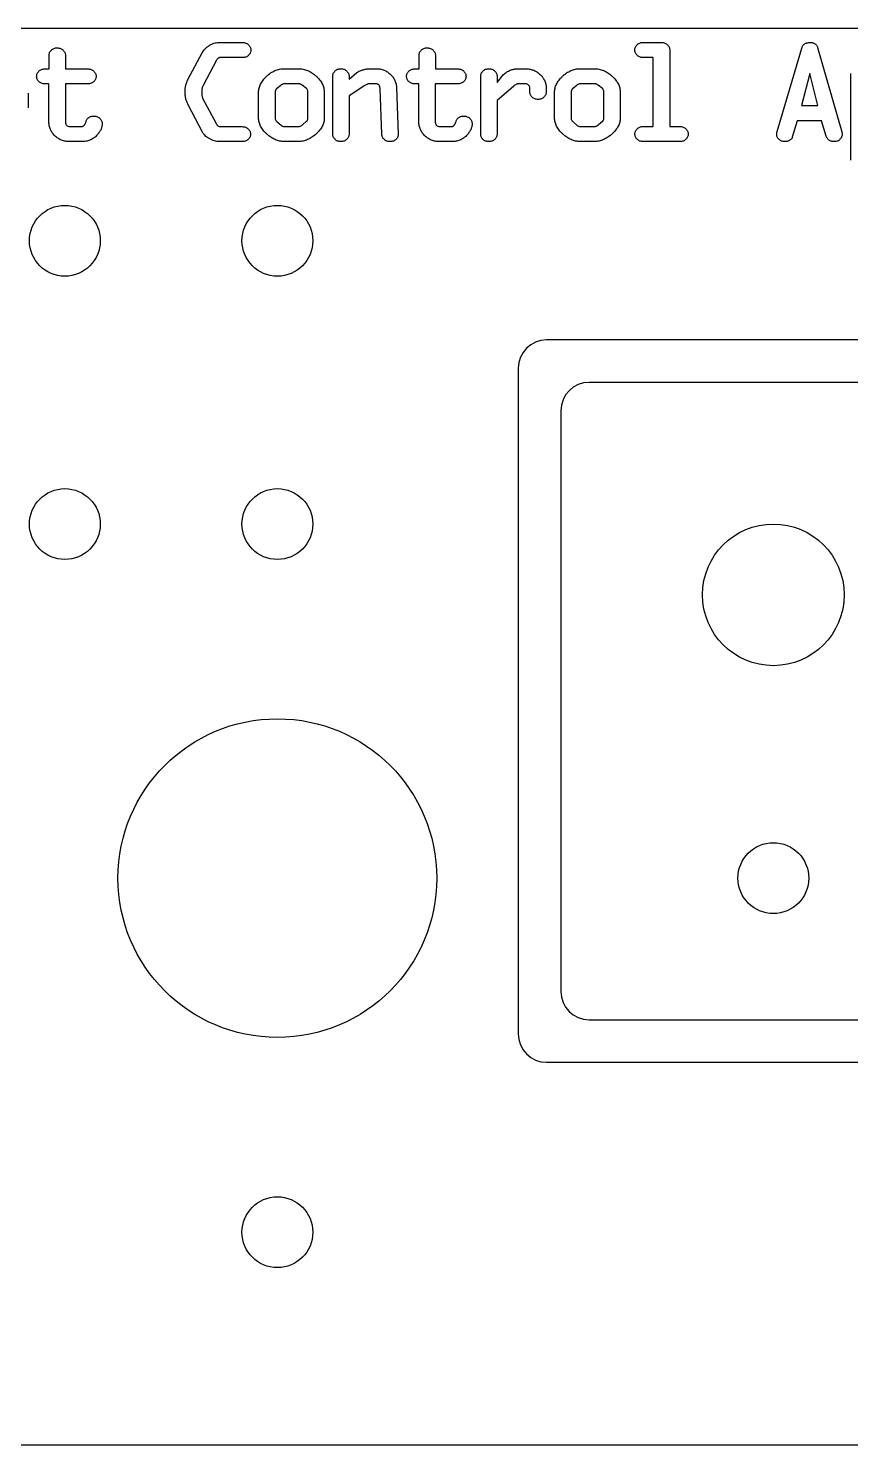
# Model space of a CAD drawing. Header units: inches. Extents: x 0 to 12, y -0.6 to 5.
# Drawn here: x 6.12 to 9.02, y 0 to 5 of the extents above; entities that cross this region are included whole.
import ezdxf

# ---------------------------------------------------------------- set-up
doc = ezdxf.new("R2010")
doc.units = ezdxf.units.IN
doc.header["$MEASUREMENT"] = 0

msp = doc.modelspace()

# ---------------------------------------------------------------- linework, layer by layer
at = {"color": 7, "linetype": 'Continuous', "lineweight": 25}
for p, q in [((0.1, 5), (11.9, 5)), ((6.7926, 4.95), (6.8775, 4.95)), ((8.29, 4.95), (8.3555, 4.95)), ((6.1944, 4.8569), (6.1944, 4.9046)), ((6.2522, 4.9046), (6.2522, 4.8569)), ((6.6844, 4.8188), (6.7346, 4.9138)), ((7.4998, 4.8569), (7.4998, 4.9046)), ((7.5576, 4.9046), (7.5576, 4.8569)), ((8.3844, 4.9236), (8.3844, 4.6534)), ((8.7632, 4.6363), (8.8503, 4.9304)), ((8.906, 4.9328), (8.9918, 4.6342)), ((6.1793, 4.8569), (6.1944, 4.8569)), ((6.2522, 4.8569), (6.3313, 4.8569)), ((6.7855, 4.8872), (6.7379, 4.7981)), ((6.8775, 4.8966), (6.7956, 4.8966)), ((7.0243, 4.8574), (7.0745, 4.8573)), ((7.3293, 4.8574), (7.3493, 4.8574)), ((7.4847, 4.8569), (7.4998, 4.8569)), ((7.5576, 4.8569), (7.6367, 4.8569)), ((7.8454, 4.8569), (7.8768, 4.8569)), ((8.0686, 4.8574), (8.1188, 4.8573)), ((8.3261, 4.8972), (8.29, 4.8972)), ((8.3261, 4.6534), (8.3261, 4.8972)), ((6.1939, 4.804), (6.1793, 4.804)), ((6.1939, 4.6695), (6.1939, 4.804)), ((6.3313, 4.804), (6.2517, 4.804)), ((6.2517, 4.804), (6.2517, 4.6695)), ((7.0742, 4.8045), (7.0296, 4.8045)), ((7.1953, 4.6264), (7.1953, 4.8304)), ((7.253, 4.821), (7.2808, 4.8441)), ((7.253, 4.8304), (7.253, 4.821)), ((7.3462, 4.8045), (7.3252, 4.8045)), ((7.4993, 4.804), (7.4847, 4.804)), ((7.4993, 4.6695), (7.4993, 4.804)), ((7.6367, 4.804), (7.5572, 4.804)), ((7.5572, 4.804), (7.5572, 4.6695)), ((7.7174, 4.6264), (7.7174, 4.8304)), ((7.7752, 4.8085), (7.798, 4.8372)), ((7.7752, 4.8304), (7.7752, 4.8085)), ((7.8768, 4.804), (7.8489, 4.804)), ((8.1185, 4.8045), (8.0739, 4.8045)), ((8.8783, 4.8406), (8.849, 4.7273)), ((8.9066, 4.7273), (8.8783, 4.8406)), ((9.0229, 4.5343), (9.0229, 4.8409)), ((6.1211, 4.7711), (6.1211, 4.7191)), ((6.7361, 4.754), (6.784, 4.6637)), ((6.9336, 4.6835), (6.9336, 4.7744)), ((6.992, 4.7726), (6.992, 4.6855)), ((7.0119, 4.7987), (6.9973, 4.7861)), ((7.1026, 4.7871), (7.0872, 4.7991)), ((7.1077, 4.6851), (7.1077, 4.7721)), ((7.1655, 4.7744), (7.1655, 4.6835)), ((7.3083, 4.7979), (7.253, 4.7619)), ((7.253, 4.7619), (7.253, 4.6264)), ((7.3688, 4.6262), (7.3624, 4.7867)), ((7.4206, 4.7896), (7.4265, 4.6265)), ((7.8338, 4.7957), (7.7752, 4.7449)), ((7.891, 4.7754), (7.891, 4.7874)), ((7.9488, 4.7874), (7.9488, 4.7759)), ((7.978, 4.6835), (7.978, 4.7744)), ((8.0363, 4.7726), (8.0363, 4.6855)), ((8.0562, 4.7987), (8.0416, 4.7861)), ((8.1469, 4.7871), (8.1316, 4.7991)), ((8.152, 4.6851), (8.152, 4.7721)), ((8.2098, 4.7744), (8.2098, 4.6835)), ((6.7367, 4.6314), (6.6848, 4.7302)), ((7.7752, 4.7449), (7.7752, 4.6264)), ((8.849, 4.7273), (8.9066, 4.7273)), ((6.2663, 4.6529), (6.3083, 4.6529)), ((6.7985, 4.6529), (6.876, 4.6529)), ((6.9978, 4.6706), (7.0139, 4.6568)), ((7.0243, 4.6534), (7.0742, 4.6534)), ((7.0892, 4.66), (7.1024, 4.6717)), ((7.5718, 4.6529), (7.6137, 4.6529)), ((8.0421, 4.6706), (8.0582, 4.6568)), ((8.0686, 4.6534), (8.1185, 4.6534)), ((8.1335, 4.66), (8.1468, 4.6717)), ((8.2905, 4.6534), (8.3261, 4.6534)), ((8.3844, 4.6534), (8.4205, 4.6534)), ((8.8346, 4.6739), (8.8167, 4.6152)), ((8.9204, 4.6739), (8.8346, 4.6739)), ((8.9368, 4.6191), (8.9204, 4.6739)), ((7.0746, 4.6005), (7.0243, 4.6005)), ((8.119, 4.6005), (8.0686, 4.6005)), ((6.3093, 4.6), (6.2663, 4.6)), ((6.876, 4.6), (6.7956, 4.6)), ((7.6147, 4.6), (7.5718, 4.6)), ((8.4205, 4.6), (8.2905, 4.6)), ((11.55, 3.9), (7.95, 3.9)), ((7.85, 3.8), (7.85, 1.45)), ((11.4, 3.75), (8.1, 3.75)), ((8, 3.65), (8, 1.6)), ((8.1, 1.5), (11.4, 1.5)), ((7.95, 1.35), (11.55, 1.35)), ((0.1, 0), (11.9, 0))]:
    msp.add_line(p, q, dxfattribs=at)
for centre, radius in [((6.25, 4.25), 0.125), ((7, 4.25), 0.125), ((6.25, 3.25), 0.125), ((7, 3.25), 0.125), ((8.75, 3), 0.25), ((7, 2), 0.5625), ((8.75, 2), 0.125), ((7, 0.75), 0.125)]:
    msp.add_circle(centre, radius, dxfattribs=at)
for centre, start, end in [((7.95, 3.8), 90, 180), ((8.1, 3.65), 90, 180), ((8.1, 1.6), 180, 270), ((7.95, 1.45), 180, 270)]:
    msp.add_arc(centre, 0.1, start, end, dxfattribs=at)
for points, knots in [([(6.7346, 4.9138), (6.7359, 4.9161), (6.7387, 4.9207), (6.7443, 4.9271), (6.751, 4.9332), (6.7586, 4.9389), (6.7668, 4.9438), (6.7754, 4.9474), (6.784, 4.9496), (6.7898, 4.9499), (6.7926, 4.95)], [0, 0, 0, 0, 0.1115639, 0.2284255, 0.355002, 0.4913596, 0.6283662, 0.7576019, 0.8803713, 1, 1, 1, 1]), ([(6.8775, 4.95), (6.8795, 4.9499), (6.8835, 4.9497), (6.8891, 4.9481), (6.8941, 4.9455), (6.8984, 4.9419), (6.9019, 4.9377), (6.9046, 4.9333), (6.9061, 4.9285), (6.9064, 4.9252), (6.9065, 4.9236)], [0, 0, 0, 0, 0.13945, 0.2707974, 0.3990176, 0.5292011, 0.6568761, 0.7750591, 0.8871278, 1, 1, 1, 1]), ([(8.2611, 4.9236), (8.2612, 4.9253), (8.2614, 4.9286), (8.2629, 4.9335), (8.2656, 4.938), (8.269, 4.9421), (8.2733, 4.9457), (8.2784, 4.9482), (8.284, 4.9498), (8.2879, 4.9499), (8.29, 4.95)], [0, 0, 0, 0, 0.116039, 0.231138, 0.348044, 0.472809, 0.601442, 0.728448, 0.859374, 1, 1, 1, 1]), ([(8.3555, 4.95), (8.3575, 4.9499), (8.3614, 4.9497), (8.367, 4.9482), (8.372, 4.9455), (8.3763, 4.942), (8.3798, 4.9378), (8.3825, 4.9333), (8.384, 4.9285), (8.3843, 4.9252), (8.3844, 4.9236)], [0, 0, 0, 0, 0.139528, 0.268757, 0.397876, 0.526994, 0.653379, 0.773162, 0.885294, 1, 1, 1, 1]), ([(8.8503, 4.9304), (8.8509, 4.9319), (8.8519, 4.935), (8.8543, 4.939), (8.8572, 4.9424), (8.8605, 4.9453), (8.8644, 4.9474), (8.8688, 4.9489), (8.8738, 4.9498), (8.8772, 4.9499), (8.879, 4.95)], [0, 0, 0, 0, 0.132054, 0.253652, 0.371797, 0.487047, 0.602022, 0.726163, 0.857961, 1, 1, 1, 1]), ([(8.879, 4.95), (8.8807, 4.95), (8.884, 4.9499), (8.8888, 4.949), (8.893, 4.9478), (8.8967, 4.9459), (8.8998, 4.9434), (8.9025, 4.9404), (8.9046, 4.9368), (8.9056, 4.9342), (8.906, 4.9328)], [0, 0, 0, 0, 0.1494219, 0.2875185, 0.4136485, 0.5312241, 0.6453506, 0.7589539, 0.8758733, 1, 1, 1, 1]), ([(6.1944, 4.9046), (6.1945, 4.9063), (6.1948, 4.9097), (6.1962, 4.9146), (6.1989, 4.919), (6.2024, 4.9232), (6.2066, 4.9268), (6.2117, 4.9292), (6.2173, 4.9309), (6.2213, 4.931), (6.2233, 4.9311)], [0, 0, 0, 0, 0.116039, 0.231138, 0.348044, 0.472809, 0.601442, 0.728448, 0.859374, 1, 1, 1, 1]), ([(6.2233, 4.9311), (6.2252, 4.931), (6.229, 4.9308), (6.2345, 4.9291), (6.2395, 4.9266), (6.2438, 4.9229), (6.2476, 4.9189), (6.2502, 4.9143), (6.2519, 4.9095), (6.2521, 4.9063), (6.2522, 4.9046)], [0, 0, 0, 0, 0.134711, 0.263189, 0.391965, 0.524087, 0.653297, 0.773532, 0.886639, 1, 1, 1, 1]), ([(6.9065, 4.9236), (6.9064, 4.9219), (6.9063, 4.9185), (6.9046, 4.9137), (6.9021, 4.9091), (6.8986, 4.9048), (6.8943, 4.9012), (6.8892, 4.8985), (6.8836, 4.8969), (6.8796, 4.8967), (6.8775, 4.8966)], [0, 0, 0, 0, 0.114765, 0.2293, 0.345763, 0.473176, 0.601713, 0.729126, 0.858812, 1, 1, 1, 1]), ([(7.4998, 4.9046), (7.5, 4.9063), (7.5002, 4.9097), (7.5017, 4.9146), (7.5044, 4.919), (7.5078, 4.9232), (7.5121, 4.9268), (7.5171, 4.9292), (7.5227, 4.9309), (7.5267, 4.931), (7.5287, 4.9311)], [0, 0, 0, 0, 0.116039, 0.231138, 0.348044, 0.472809, 0.601442, 0.728448, 0.859374, 1, 1, 1, 1]), ([(7.5287, 4.9311), (7.5307, 4.931), (7.5345, 4.9308), (7.5399, 4.9291), (7.545, 4.9266), (7.5493, 4.9229), (7.553, 4.9189), (7.5557, 4.9143), (7.5573, 4.9095), (7.5575, 4.9063), (7.5576, 4.9046)], [0, 0, 0, 0, 0.134711, 0.263189, 0.391965, 0.524087, 0.653297, 0.773532, 0.886639, 1, 1, 1, 1]), ([(8.29, 4.8972), (8.2879, 4.8972), (8.2839, 4.8973), (8.2783, 4.899), (8.2732, 4.9015), (8.2689, 4.905), (8.2655, 4.9091), (8.263, 4.9137), (8.2613, 4.9185), (8.2611, 4.9219), (8.2611, 4.9236)], [0, 0, 0, 0, 0.142146, 0.272843, 0.399625, 0.526915, 0.651462, 0.768832, 0.882576, 1, 1, 1, 1]), ([(6.1504, 4.8304), (6.1505, 4.8321), (6.1507, 4.8354), (6.1522, 4.8403), (6.1549, 4.8448), (6.1583, 4.8489), (6.1626, 4.8525), (6.1676, 4.8551), (6.1733, 4.8566), (6.1772, 4.8568), (6.1793, 4.8569)], [0, 0, 0, 0, 0.115984, 0.231028, 0.347877, 0.472583, 0.601154, 0.728902, 0.859296, 1, 1, 1, 1]), ([(6.3313, 4.8569), (6.3333, 4.8568), (6.3372, 4.8566), (6.3428, 4.855), (6.3479, 4.8524), (6.3521, 4.8488), (6.3556, 4.8446), (6.3583, 4.8402), (6.3599, 4.8353), (6.3601, 4.8321), (6.3602, 4.8304)], [0, 0, 0, 0, 0.139418, 0.269023, 0.397214, 0.527367, 0.653653, 0.773341, 0.885384, 1, 1, 1, 1]), ([(6.7956, 4.8966), (6.7947, 4.8965), (6.7929, 4.8961), (6.7902, 4.8942), (6.7878, 4.8911), (6.7863, 4.8886), (6.7855, 4.8872)], [0, 0, 0, 0, 0.18207, 0.394731, 0.665231, 1, 1, 1, 1]), ([(6.9336, 4.7744), (6.9337, 4.7768), (6.9339, 4.7817), (6.9353, 4.789), (6.9375, 4.7962), (6.9406, 4.8033), (6.9446, 4.8103), (6.9494, 4.8173), (6.9551, 4.8241), (6.9616, 4.8307), (6.9686, 4.8369), (6.976, 4.8424), (6.9835, 4.847), (6.9913, 4.8508), (6.9993, 4.8537), (7.0074, 4.8558), (7.0158, 4.8572), (7.0214, 4.8573), (7.0243, 4.8574)], [0, 0, 0, 0, 0.0547142, 0.1096213, 0.1648972, 0.2225602, 0.28202, 0.3448384, 0.4109272, 0.4808397, 0.5512958, 0.6191239, 0.6851727, 0.7491816, 0.8115486, 0.8738654, 0.9367074, 1, 1, 1, 1]), ([(7.0745, 4.8573), (7.0772, 4.8573), (7.0826, 4.8573), (7.0906, 4.856), (7.0985, 4.8541), (7.1064, 4.8513), (7.114, 4.8475), (7.1216, 4.843), (7.1291, 4.8377), (7.1363, 4.8316), (7.1431, 4.8251), (7.1491, 4.8182), (7.1541, 4.8113), (7.1584, 4.8042), (7.1615, 4.7969), (7.1637, 4.7895), (7.1652, 4.782), (7.1654, 4.7769), (7.1655, 4.7744)], [0, 0, 0, 0, 0.060227, 0.119906, 0.180119, 0.241597, 0.304679, 0.369971, 0.438223, 0.509432, 0.580392, 0.647059, 0.710712, 0.771383, 0.830182, 0.887132, 0.943133, 1, 1, 1, 1]), ([(7.1953, 4.8304), (7.1953, 4.8321), (7.1955, 4.8355), (7.1971, 4.8403), (7.1997, 4.8449), (7.2031, 4.8492), (7.2074, 4.8528), (7.2124, 4.8555), (7.2181, 4.8571), (7.2221, 4.8573), (7.2242, 4.8574)], [0, 0, 0, 0, 0.114892, 0.229555, 0.346146, 0.472591, 0.601271, 0.728825, 0.858655, 1, 1, 1, 1]), ([(7.2242, 4.8574), (7.2261, 4.8573), (7.23, 4.8571), (7.2356, 4.8555), (7.2406, 4.8528), (7.2449, 4.849), (7.2485, 4.8448), (7.2511, 4.8402), (7.2527, 4.8354), (7.2529, 4.8321), (7.253, 4.8304)], [0, 0, 0, 0, 0.136673, 0.265362, 0.393466, 0.523844, 0.653078, 0.771037, 0.886194, 1, 1, 1, 1]), ([(7.2808, 4.8441), (7.2844, 4.8461), (7.2915, 4.8502), (7.3034, 4.8543), (7.3161, 4.8569), (7.3248, 4.8572), (7.3293, 4.8574)], [0, 0, 0, 0, 0.242165, 0.486758, 0.737147, 1, 1, 1, 1]), ([(7.3493, 4.8574), (7.3517, 4.8573), (7.3564, 4.8572), (7.3633, 4.8562), (7.37, 4.8547), (7.3763, 4.8525), (7.3824, 4.8496), (7.3883, 4.8462), (7.3938, 4.8421), (7.3991, 4.8375), (7.4039, 4.8325), (7.4081, 4.8271), (7.4117, 4.8214), (7.4148, 4.8155), (7.4172, 4.8094), (7.4189, 4.803), (7.4203, 4.7964), (7.4205, 4.7919), (7.4206, 4.7896)], [0, 0, 0, 0, 0.06611, 0.129891, 0.191907, 0.253445, 0.3154, 0.377156, 0.440651, 0.505057, 0.569857, 0.632084, 0.693745, 0.754413, 0.814684, 0.875169, 0.936596, 1, 1, 1, 1]), ([(7.4558, 4.8304), (7.4559, 4.8321), (7.4562, 4.8354), (7.4576, 4.8403), (7.4603, 4.8448), (7.4637, 4.8489), (7.468, 4.8525), (7.4731, 4.8551), (7.4787, 4.8566), (7.4827, 4.8568), (7.4847, 4.8569)], [0, 0, 0, 0, 0.115984, 0.231028, 0.347877, 0.472583, 0.601154, 0.728902, 0.859296, 1, 1, 1, 1]), ([(7.6367, 4.8569), (7.6388, 4.8568), (7.6427, 4.8566), (7.6482, 4.855), (7.6533, 4.8524), (7.6575, 4.8488), (7.6611, 4.8446), (7.6638, 4.8402), (7.6653, 4.8353), (7.6655, 4.8321), (7.6656, 4.8304)], [0, 0, 0, 0, 0.139418, 0.269023, 0.397214, 0.527367, 0.653653, 0.773341, 0.885384, 1, 1, 1, 1]), ([(7.7174, 4.8304), (7.7175, 4.8321), (7.7177, 4.8355), (7.7193, 4.8403), (7.7219, 4.8449), (7.7253, 4.8492), (7.7296, 4.8528), (7.7346, 4.8555), (7.7403, 4.8571), (7.7443, 4.8573), (7.7463, 4.8574)], [0, 0, 0, 0, 0.114892, 0.229555, 0.346146, 0.472591, 0.601271, 0.728825, 0.858655, 1, 1, 1, 1]), ([(7.7463, 4.8574), (7.7483, 4.8573), (7.7523, 4.8571), (7.7579, 4.8555), (7.7629, 4.8529), (7.7672, 4.8492), (7.7707, 4.845), (7.7734, 4.8404), (7.7749, 4.8355), (7.7751, 4.8321), (7.7752, 4.8304)], [0, 0, 0, 0, 0.137946, 0.267876, 0.394714, 0.523493, 0.649791, 0.768868, 0.883092, 1, 1, 1, 1]), ([(7.798, 4.8372), (7.7999, 4.8388), (7.8037, 4.8419), (7.8095, 4.8459), (7.8155, 4.8492), (7.8214, 4.852), (7.8274, 4.8542), (7.8333, 4.8557), (7.8393, 4.8567), (7.8434, 4.8568), (7.8454, 4.8569)], [0, 0, 0, 0, 0.141667, 0.277494, 0.406291, 0.531664, 0.652514, 0.769856, 0.8848, 1, 1, 1, 1]), ([(7.8768, 4.8569), (7.8793, 4.8568), (7.8842, 4.8568), (7.8914, 4.8557), (7.8983, 4.8541), (7.9049, 4.8519), (7.9111, 4.8489), (7.9171, 4.8453), (7.9227, 4.841), (7.9281, 4.8362), (7.9328, 4.8309), (7.9372, 4.8254), (7.9407, 4.8196), (7.9437, 4.8136), (7.9459, 4.8074), (7.9475, 4.8009), (7.9486, 4.7943), (7.9487, 4.7897), (7.9488, 4.7874)], [0, 0, 0, 0, 0.067502, 0.132105, 0.195687, 0.258133, 0.319714, 0.382078, 0.445629, 0.510595, 0.57556, 0.638006, 0.699181, 0.758885, 0.818051, 0.87758, 0.938055, 1, 1, 1, 1]), ([(7.978, 4.7744), (7.9781, 4.7768), (7.9783, 4.7817), (7.9796, 4.789), (7.9818, 4.7962), (7.9849, 4.8033), (7.9889, 4.8103), (7.9937, 4.8173), (7.9995, 4.8241), (8.006, 4.8307), (8.0129, 4.8369), (8.0203, 4.8424), (8.0279, 4.847), (8.0356, 4.8508), (8.0436, 4.8537), (8.0518, 4.8558), (8.0601, 4.8572), (8.0658, 4.8573), (8.0686, 4.8574)], [0, 0, 0, 0, 0.0547142, 0.1096213, 0.1648972, 0.2225602, 0.28202, 0.3448384, 0.4109272, 0.4808397, 0.5512958, 0.6191239, 0.6851727, 0.7491816, 0.8115486, 0.8738654, 0.9367074, 1, 1, 1, 1]), ([(8.1188, 4.8573), (8.1215, 4.8573), (8.1269, 4.8573), (8.1349, 4.856), (8.1429, 4.8541), (8.1507, 4.8513), (8.1584, 4.8475), (8.166, 4.843), (8.1735, 4.8377), (8.1807, 4.8316), (8.1875, 4.8251), (8.1934, 4.8182), (8.1984, 4.8113), (8.2027, 4.8042), (8.2059, 4.7969), (8.2081, 4.7895), (8.2096, 4.782), (8.2098, 4.7769), (8.2098, 4.7744)], [0, 0, 0, 0, 0.060227, 0.119906, 0.180119, 0.241597, 0.304679, 0.369971, 0.438223, 0.509432, 0.580392, 0.647059, 0.710712, 0.771383, 0.830182, 0.887132, 0.943133, 1, 1, 1, 1]), ([(6.1793, 4.804), (6.1772, 4.804), (6.1733, 4.8042), (6.1677, 4.8058), (6.1626, 4.8082), (6.1583, 4.8117), (6.1549, 4.8159), (6.1522, 4.8204), (6.1507, 4.8253), (6.1505, 4.8287), (6.1504, 4.8304)], [0, 0, 0, 0, 0.140429, 0.271172, 0.397218, 0.524552, 0.649144, 0.767423, 0.88236, 1, 1, 1, 1]), ([(6.3602, 4.8304), (6.3601, 4.8287), (6.3599, 4.8254), (6.3582, 4.8205), (6.3557, 4.816), (6.352, 4.8119), (6.3477, 4.8084), (6.3427, 4.8058), (6.3372, 4.8043), (6.3333, 4.8041), (6.3313, 4.804)], [0, 0, 0, 0, 0.116412, 0.230722, 0.349547, 0.477024, 0.604947, 0.733167, 0.862323, 1, 1, 1, 1]), ([(6.6741, 4.7749), (6.6742, 4.779), (6.6744, 4.7868), (6.6765, 4.7982), (6.6795, 4.809), (6.6828, 4.8156), (6.6844, 4.8188)], [0, 0, 0, 0, 0.265009, 0.518272, 0.760883, 1, 1, 1, 1]), ([(7.0296, 4.8045), (7.0278, 4.8044), (7.0245, 4.8043), (7.0197, 4.8032), (7.0154, 4.8015), (7.013, 4.7996), (7.0119, 4.7987)], [0, 0, 0, 0, 0.277083, 0.531418, 0.769938, 1, 1, 1, 1]), ([(7.0872, 4.7991), (7.0862, 4.7999), (7.0842, 4.8015), (7.0809, 4.8033), (7.0775, 4.8044), (7.0753, 4.8045), (7.0742, 4.8045)], [0, 0, 0, 0, 0.279502, 0.533365, 0.768772, 1, 1, 1, 1]), ([(7.3252, 4.8045), (7.324, 4.8044), (7.3214, 4.8043), (7.3174, 4.8029), (7.3129, 4.8008), (7.3099, 4.7989), (7.3083, 4.7979)], [0, 0, 0, 0, 0.194231, 0.42261, 0.691163, 1, 1, 1, 1]), ([(7.3624, 4.7867), (7.3623, 4.7881), (7.3621, 4.7907), (7.3613, 4.7944), (7.36, 4.7975), (7.3581, 4.8001), (7.3559, 4.8022), (7.353, 4.8036), (7.3497, 4.8043), (7.3474, 4.8044), (7.3462, 4.8045)], [0, 0, 0, 0, 0.15322, 0.289599, 0.412395, 0.523736, 0.633778, 0.747496, 0.86673, 1, 1, 1, 1]), ([(7.4847, 4.804), (7.4826, 4.804), (7.4787, 4.8042), (7.4731, 4.8058), (7.468, 4.8082), (7.4637, 4.8117), (7.4603, 4.8159), (7.4576, 4.8204), (7.4561, 4.8253), (7.4559, 4.8287), (7.4558, 4.8304)], [0, 0, 0, 0, 0.140429, 0.271172, 0.397218, 0.524552, 0.649144, 0.767423, 0.88236, 1, 1, 1, 1]), ([(7.6656, 4.8304), (7.6655, 4.8287), (7.6653, 4.8254), (7.6637, 4.8205), (7.6611, 4.816), (7.6575, 4.8119), (7.6532, 4.8084), (7.6482, 4.8058), (7.6426, 4.8043), (7.6387, 4.8041), (7.6367, 4.804)], [0, 0, 0, 0, 0.116412, 0.230722, 0.349547, 0.477024, 0.604947, 0.733167, 0.862323, 1, 1, 1, 1]), ([(7.8489, 4.804), (7.8479, 4.8038), (7.8456, 4.8036), (7.8421, 4.8018), (7.838, 4.7993), (7.8353, 4.797), (7.8338, 4.7957)], [0, 0, 0, 0, 0.174757, 0.391947, 0.66731, 1, 1, 1, 1]), ([(7.891, 4.7874), (7.8909, 4.7886), (7.8908, 4.7909), (7.8899, 4.7942), (7.8885, 4.7971), (7.8859, 4.8001), (7.8822, 4.8032), (7.8785, 4.8037), (7.8768, 4.804)], [0, 0, 0, 0, 0.14877, 0.285543, 0.418115, 0.548476, 0.788205, 1, 1, 1, 1]), ([(8.0739, 4.8045), (8.0722, 4.8044), (8.0688, 4.8043), (8.064, 4.8032), (8.0597, 4.8015), (8.0574, 4.7996), (8.0562, 4.7987)], [0, 0, 0, 0, 0.277083, 0.531418, 0.769938, 1, 1, 1, 1]), ([(8.1316, 4.7991), (8.1305, 4.7999), (8.1285, 4.8015), (8.1252, 4.8033), (8.1219, 4.8044), (8.1196, 4.8045), (8.1185, 4.8045)], [0, 0, 0, 0, 0.279502, 0.533365, 0.768772, 1, 1, 1, 1]), ([(6.6848, 4.7302), (6.6832, 4.7339), (6.6799, 4.7411), (6.6766, 4.7524), (6.6745, 4.7636), (6.6742, 4.7712), (6.6741, 4.7749)], [0, 0, 0, 0, 0.262101, 0.512496, 0.757942, 1, 1, 1, 1]), ([(6.7379, 4.7981), (6.7372, 4.7965), (6.7356, 4.7933), (6.7342, 4.7879), (6.7334, 4.782), (6.7333, 4.7778), (6.7332, 4.7756)], [0, 0, 0, 0, 0.222241, 0.460672, 0.716507, 1, 1, 1, 1]), ([(6.7332, 4.7756), (6.7332, 4.7733), (6.7332, 4.7691), (6.7338, 4.7633), (6.7346, 4.7583), (6.7356, 4.7553), (6.7361, 4.754)], [0, 0, 0, 0, 0.3101, 0.575469, 0.808331, 1, 1, 1, 1]), ([(6.9973, 4.7861), (6.9965, 4.7853), (6.9948, 4.7837), (6.9931, 4.7805), (6.9921, 4.7767), (6.992, 4.774), (6.992, 4.7726)], [0, 0, 0, 0, 0.229699, 0.46482, 0.715979, 1, 1, 1, 1]), ([(7.1077, 4.7721), (7.1076, 4.7738), (7.1076, 4.7769), (7.1067, 4.7812), (7.1051, 4.7847), (7.1034, 4.7863), (7.1026, 4.7871)], [0, 0, 0, 0, 0.312154, 0.577913, 0.799596, 1, 1, 1, 1]), ([(7.9199, 4.749), (7.9178, 4.749), (7.9138, 4.7491), (7.9082, 4.7508), (7.9031, 4.7533), (7.8988, 4.7568), (7.8954, 4.7609), (7.8929, 4.7655), (7.8912, 4.7703), (7.891, 4.7737), (7.891, 4.7754)], [0, 0, 0, 0, 0.142146, 0.272843, 0.399625, 0.526915, 0.651462, 0.768832, 0.882576, 1, 1, 1, 1]), ([(7.9488, 4.7759), (7.9486, 4.7742), (7.9484, 4.7708), (7.9469, 4.7659), (7.9443, 4.7613), (7.9407, 4.7571), (7.9365, 4.7534), (7.9315, 4.7508), (7.9258, 4.7493), (7.9219, 4.7491), (7.9199, 4.749)], [0, 0, 0, 0, 0.116886, 0.231087, 0.350142, 0.476416, 0.60517, 0.730421, 0.860326, 1, 1, 1, 1]), ([(8.0416, 4.7861), (8.0408, 4.7853), (8.0392, 4.7837), (8.0375, 4.7805), (8.0364, 4.7767), (8.0363, 4.774), (8.0363, 4.7726)], [0, 0, 0, 0, 0.229699, 0.46482, 0.715979, 1, 1, 1, 1]), ([(8.152, 4.7721), (8.152, 4.7738), (8.1519, 4.7769), (8.151, 4.7812), (8.1494, 4.7847), (8.1477, 4.7863), (8.1469, 4.7871)], [0, 0, 0, 0, 0.312154, 0.577913, 0.799596, 1, 1, 1, 1]), ([(6.2663, 4.6), (6.2638, 4.6), (6.2589, 4.6001), (6.2518, 4.6012), (6.2449, 4.6028), (6.2382, 4.6051), (6.2319, 4.608), (6.2259, 4.6116), (6.2202, 4.6158), (6.2148, 4.6206), (6.2099, 4.6259), (6.2056, 4.6314), (6.202, 4.6372), (6.199, 4.6432), (6.1967, 4.6495), (6.1951, 4.656), (6.194, 4.6626), (6.1939, 4.6672), (6.1939, 4.6695)], [0, 0, 0, 0, 0.0672566, 0.1316254, 0.1949757, 0.2571948, 0.319806, 0.381944, 0.4454079, 0.5106506, 0.5758491, 0.6380681, 0.6993858, 0.7588721, 0.8187122, 0.8780247, 0.9382805, 1, 1, 1, 1]), ([(6.2517, 4.6695), (6.2518, 4.6683), (6.2519, 4.666), (6.2528, 4.6627), (6.2542, 4.6598), (6.2568, 4.6567), (6.2608, 4.6537), (6.2646, 4.6532), (6.2663, 4.6529)], [0, 0, 0, 0, 0.146149, 0.280512, 0.410748, 0.541253, 0.782681, 1, 1, 1, 1]), ([(6.3083, 4.6529), (6.3092, 4.653), (6.311, 4.6531), (6.3136, 4.654), (6.3159, 4.6556), (6.3182, 4.6575), (6.3201, 4.6603), (6.322, 4.6635), (6.3237, 4.6672), (6.3249, 4.6715), (6.3265, 4.6758), (6.3287, 4.6796), (6.3315, 4.6828), (6.3347, 4.6855), (6.3385, 4.6875), (6.3428, 4.689), (6.3477, 4.6898), (6.351, 4.6899), (6.3528, 4.69)], [0, 0, 0, 0, 0.043251, 0.084796, 0.128394, 0.176214, 0.228027, 0.286356, 0.352301, 0.424905, 0.498775, 0.568064, 0.634249, 0.700594, 0.767616, 0.839059, 0.916368, 1, 1, 1, 1]), ([(6.3817, 4.663), (6.3816, 4.6613), (6.3815, 4.6578), (6.3806, 4.6526), (6.3789, 4.6474), (6.3767, 4.6421), (6.3738, 4.6369), (6.3704, 4.6316), (6.3663, 4.6264), (6.3617, 4.6211), (6.3565, 4.6162), (6.351, 4.6118), (6.3449, 4.6082), (6.3385, 4.6052), (6.3317, 4.6029), (6.3246, 4.6012), (6.3171, 4.6002), (6.3119, 4.6001), (6.3093, 4.6)], [0, 0, 0, 0, 0.04908, 0.098853, 0.150196, 0.203971, 0.26058, 0.319806, 0.38285, 0.450195, 0.517949, 0.584648, 0.651239, 0.717327, 0.784621, 0.853792, 0.925356, 1, 1, 1, 1]), ([(6.3528, 4.69), (6.3549, 4.6899), (6.359, 4.6897), (6.3648, 4.6883), (6.3698, 4.6856), (6.374, 4.6821), (6.3773, 4.6778), (6.3799, 4.6732), (6.3814, 4.6682), (6.3816, 4.6648), (6.3817, 4.663)], [0, 0, 0, 0, 0.144065, 0.276111, 0.400608, 0.526123, 0.64942, 0.765379, 0.882245, 1, 1, 1, 1]), ([(6.784, 4.6637), (6.7849, 4.662), (6.7864, 4.659), (6.79, 4.6555), (6.794, 4.6533), (6.797, 4.6531), (6.7985, 4.6529)], [0, 0, 0, 0, 0.287445, 0.537114, 0.765817, 1, 1, 1, 1]), ([(6.876, 4.6529), (6.878, 4.6528), (6.8819, 4.6526), (6.8876, 4.6511), (6.8927, 4.6485), (6.8971, 4.645), (6.9008, 4.6409), (6.9035, 4.6363), (6.9051, 4.6315), (6.9053, 4.6281), (6.9054, 4.6264)], [0, 0, 0, 0, 0.137909, 0.26904, 0.395844, 0.526204, 0.653435, 0.771827, 0.884874, 1, 1, 1, 1]), ([(7.0243, 4.6005), (7.0215, 4.6006), (7.016, 4.6007), (7.0079, 4.6021), (6.9999, 4.6042), (6.9921, 4.6071), (6.9844, 4.6109), (6.9769, 4.6155), (6.9694, 4.6209), (6.9623, 4.6271), (6.9557, 4.6337), (6.9498, 4.6405), (6.9448, 4.6475), (6.9407, 4.6545), (6.9375, 4.6616), (6.9353, 4.6688), (6.9339, 4.6762), (6.9337, 4.6811), (6.9336, 4.6835)], [0, 0, 0, 0, 0.0611291, 0.1224018, 0.1837395, 0.2457015, 0.3093334, 0.3747346, 0.4431754, 0.5146542, 0.5855292, 0.6525096, 0.7161258, 0.7760016, 0.8340226, 0.8901394, 0.9451663, 1, 1, 1, 1]), ([(6.992, 4.6855), (6.992, 4.6839), (6.9921, 4.6809), (6.9933, 4.6768), (6.995, 4.6732), (6.9968, 4.6715), (6.9978, 4.6706)], [0, 0, 0, 0, 0.290924, 0.542796, 0.77501, 1, 1, 1, 1]), ([(7.0139, 4.6568), (7.0154, 4.6558), (7.0185, 4.6537), (7.0223, 4.6535), (7.0243, 4.6534)], [0, 0, 0, 0, 0.471407, 1, 1, 1, 1]), ([(7.0742, 4.6534), (7.0754, 4.6534), (7.078, 4.6536), (7.0818, 4.6551), (7.0857, 4.657), (7.088, 4.659), (7.0892, 4.66)], [0, 0, 0, 0, 0.227118, 0.461922, 0.717704, 1, 1, 1, 1]), ([(7.1655, 4.6835), (7.1654, 4.681), (7.1652, 4.676), (7.1638, 4.6686), (7.1615, 4.6612), (7.1583, 4.654), (7.1541, 4.647), (7.149, 4.6401), (7.1431, 4.6333), (7.1363, 4.6268), (7.1291, 4.6207), (7.1216, 4.6154), (7.1141, 4.6107), (7.1064, 4.607), (7.0986, 4.6042), (7.0907, 4.602), (7.0827, 4.6007), (7.0773, 4.6006), (7.0746, 4.6005)], [0, 0, 0, 0, 0.05591, 0.112101, 0.168694, 0.226639, 0.287514, 0.350917, 0.417809, 0.489009, 0.560459, 0.628941, 0.694257, 0.757552, 0.819433, 0.880134, 0.9401, 1, 1, 1, 1]), ([(7.1024, 4.6717), (7.1033, 4.6724), (7.105, 4.6739), (7.1065, 4.6771), (7.1076, 4.6808), (7.1077, 4.6836), (7.1077, 4.6851)], [0, 0, 0, 0, 0.220253, 0.450204, 0.703362, 1, 1, 1, 1]), ([(7.5718, 4.6), (7.5693, 4.6), (7.5644, 4.6001), (7.5572, 4.6012), (7.5503, 4.6028), (7.5437, 4.6051), (7.5373, 4.608), (7.5313, 4.6116), (7.5256, 4.6158), (7.5202, 4.6206), (7.5154, 4.6259), (7.511, 4.6314), (7.5074, 4.6372), (7.5044, 4.6432), (7.5021, 4.6495), (7.5005, 4.656), (7.4994, 4.6626), (7.4993, 4.6672), (7.4993, 4.6695)], [0, 0, 0, 0, 0.0672566, 0.1316254, 0.1949757, 0.2571948, 0.319806, 0.381944, 0.4454079, 0.5106506, 0.5758491, 0.6380681, 0.6993858, 0.7588721, 0.8187122, 0.8780247, 0.9382805, 1, 1, 1, 1]), ([(7.5572, 4.6695), (7.5572, 4.6683), (7.5573, 4.666), (7.5582, 4.6627), (7.5596, 4.6598), (7.5622, 4.6567), (7.5663, 4.6537), (7.57, 4.6532), (7.5718, 4.6529)], [0, 0, 0, 0, 0.146149, 0.280512, 0.410748, 0.541253, 0.782681, 1, 1, 1, 1]), ([(7.6137, 4.6529), (7.6146, 4.653), (7.6164, 4.6531), (7.619, 4.654), (7.6213, 4.6556), (7.6236, 4.6575), (7.6255, 4.6603), (7.6274, 4.6635), (7.6291, 4.6672), (7.6304, 4.6715), (7.632, 4.6758), (7.6341, 4.6796), (7.6369, 4.6828), (7.6402, 4.6855), (7.644, 4.6875), (7.6483, 4.689), (7.6531, 4.6898), (7.6565, 4.6899), (7.6582, 4.69)], [0, 0, 0, 0, 0.043251, 0.084796, 0.128394, 0.176214, 0.228027, 0.286356, 0.352301, 0.424905, 0.498775, 0.568064, 0.634249, 0.700594, 0.767616, 0.839059, 0.916368, 1, 1, 1, 1]), ([(7.6871, 4.663), (7.6871, 4.6613), (7.6869, 4.6578), (7.686, 4.6526), (7.6843, 4.6474), (7.6822, 4.6421), (7.6792, 4.6369), (7.6759, 4.6316), (7.6717, 4.6264), (7.6671, 4.6211), (7.662, 4.6162), (7.6564, 4.6118), (7.6503, 4.6082), (7.6439, 4.6052), (7.6372, 4.6029), (7.63, 4.6012), (7.6225, 4.6002), (7.6174, 4.6001), (7.6147, 4.6)], [0, 0, 0, 0, 0.04908, 0.098853, 0.150196, 0.203971, 0.26058, 0.319806, 0.38285, 0.450195, 0.517949, 0.584648, 0.651239, 0.717327, 0.784621, 0.853792, 0.925356, 1, 1, 1, 1]), ([(7.6582, 4.69), (7.6603, 4.6899), (7.6644, 4.6897), (7.6702, 4.6883), (7.6752, 4.6856), (7.6794, 4.6821), (7.6828, 4.6778), (7.6854, 4.6732), (7.6869, 4.6682), (7.687, 4.6648), (7.6871, 4.663)], [0, 0, 0, 0, 0.144065, 0.276111, 0.400608, 0.526123, 0.64942, 0.765379, 0.882245, 1, 1, 1, 1]), ([(8.0686, 4.6005), (8.0659, 4.6006), (8.0604, 4.6007), (8.0523, 4.6021), (8.0443, 4.6042), (8.0364, 4.6071), (8.0288, 4.6109), (8.0212, 4.6155), (8.0138, 4.6209), (8.0067, 4.6271), (8, 4.6337), (7.9941, 4.6405), (7.9892, 4.6475), (7.9851, 4.6545), (7.9819, 4.6616), (7.9796, 4.6688), (7.9783, 4.6762), (7.9781, 4.6811), (7.978, 4.6835)], [0, 0, 0, 0, 0.0611291, 0.1224018, 0.1837395, 0.2457015, 0.3093334, 0.3747346, 0.4431754, 0.5146542, 0.5855292, 0.6525096, 0.7161258, 0.7760016, 0.8340226, 0.8901394, 0.9451663, 1, 1, 1, 1]), ([(8.0363, 4.6855), (8.0364, 4.6839), (8.0365, 4.6809), (8.0376, 4.6768), (8.0393, 4.6732), (8.0412, 4.6715), (8.0421, 4.6706)], [0, 0, 0, 0, 0.290924, 0.542796, 0.77501, 1, 1, 1, 1]), ([(8.0582, 4.6568), (8.0597, 4.6558), (8.0628, 4.6537), (8.0666, 4.6535), (8.0686, 4.6534)], [0, 0, 0, 0, 0.471407, 1, 1, 1, 1]), ([(8.1185, 4.6534), (8.1198, 4.6534), (8.1224, 4.6536), (8.1261, 4.6551), (8.13, 4.657), (8.1323, 4.659), (8.1335, 4.66)], [0, 0, 0, 0, 0.227118, 0.461922, 0.717704, 1, 1, 1, 1]), ([(8.2098, 4.6835), (8.2097, 4.681), (8.2096, 4.676), (8.2081, 4.6686), (8.2059, 4.6612), (8.2027, 4.654), (8.1984, 4.647), (8.1934, 4.6401), (8.1875, 4.6333), (8.1807, 4.6268), (8.1735, 4.6207), (8.166, 4.6154), (8.1585, 4.6107), (8.1508, 4.607), (8.1429, 4.6042), (8.135, 4.602), (8.127, 4.6007), (8.1217, 4.6006), (8.119, 4.6005)], [0, 0, 0, 0, 0.05591, 0.112101, 0.168694, 0.226639, 0.287514, 0.350917, 0.417809, 0.489009, 0.560459, 0.628941, 0.694257, 0.757552, 0.819433, 0.880134, 0.9401, 1, 1, 1, 1]), ([(8.1468, 4.6717), (8.1476, 4.6724), (8.1493, 4.6739), (8.1509, 4.6771), (8.1519, 4.6808), (8.152, 4.6836), (8.152, 4.6851)], [0, 0, 0, 0, 0.220253, 0.450204, 0.703362, 1, 1, 1, 1]), ([(8.2616, 4.627), (8.2617, 4.6286), (8.262, 4.6319), (8.2635, 4.6366), (8.2661, 4.6411), (8.2696, 4.6453), (8.2738, 4.6489), (8.2789, 4.6515), (8.2845, 4.6531), (8.2885, 4.6533), (8.2905, 4.6534)], [0, 0, 0, 0, 0.112883, 0.224962, 0.343798, 0.468976, 0.599172, 0.727404, 0.858763, 1, 1, 1, 1]), ([(8.4205, 4.6534), (8.4225, 4.6533), (8.4264, 4.6531), (8.432, 4.6516), (8.437, 4.6489), (8.4413, 4.6453), (8.4449, 4.6412), (8.4475, 4.6367), (8.4491, 4.6319), (8.4493, 4.6286), (8.4494, 4.627)], [0, 0, 0, 0, 0.137885, 0.267237, 0.396479, 0.52572, 0.653389, 0.772395, 0.885184, 1, 1, 1, 1]), ([(6.7956, 4.6), (6.7926, 4.6001), (6.7865, 4.6004), (6.7773, 4.6026), (6.7682, 4.6059), (6.7594, 4.6106), (6.7515, 4.6157), (6.7449, 4.6209), (6.7398, 4.626), (6.7377, 4.6297), (6.7367, 4.6314)], [0, 0, 0, 0, 0.1308281, 0.2644529, 0.4044732, 0.5515803, 0.6925914, 0.8139512, 0.9149093, 1, 1, 1, 1]), ([(6.9054, 4.6264), (6.9053, 4.6247), (6.9051, 4.6214), (6.9035, 4.6165), (6.9008, 4.612), (6.8971, 4.6079), (6.8927, 4.6044), (6.8876, 4.6018), (6.882, 4.6003), (6.878, 4.6001), (6.876, 4.6)], [0, 0, 0, 0, 0.115224, 0.228368, 0.346861, 0.474201, 0.602197, 0.730678, 0.860218, 1, 1, 1, 1]), ([(7.2242, 4.6), (7.2221, 4.6001), (7.2182, 4.6003), (7.2126, 4.6018), (7.2076, 4.6044), (7.2033, 4.608), (7.1998, 4.6122), (7.1971, 4.6166), (7.1956, 4.6215), (7.1954, 4.6248), (7.1953, 4.6264)], [0, 0, 0, 0, 0.139317, 0.270067, 0.398165, 0.527087, 0.65464, 0.771809, 0.885468, 1, 1, 1, 1]), ([(7.253, 4.6264), (7.2529, 4.6248), (7.2527, 4.6215), (7.2512, 4.6167), (7.2484, 4.6123), (7.245, 4.6081), (7.2407, 4.6045), (7.2357, 4.6019), (7.2301, 4.6003), (7.2262, 4.6001), (7.2242, 4.6)], [0, 0, 0, 0, 0.112987, 0.226871, 0.345174, 0.47298, 0.602157, 0.728926, 0.860408, 1, 1, 1, 1]), ([(7.3977, 4.6), (7.3957, 4.6001), (7.392, 4.6002), (7.3866, 4.6017), (7.3817, 4.6041), (7.3772, 4.6073), (7.3737, 4.6114), (7.3708, 4.6158), (7.3692, 4.6209), (7.3689, 4.6244), (7.3688, 4.6262)], [0, 0, 0, 0, 0.134261, 0.259782, 0.385075, 0.511419, 0.636495, 0.755853, 0.876048, 1, 1, 1, 1]), ([(7.4265, 4.6265), (7.4265, 4.6248), (7.4264, 4.6215), (7.4248, 4.6167), (7.4222, 4.6122), (7.4187, 4.6081), (7.4144, 4.6045), (7.4094, 4.6019), (7.4037, 4.6003), (7.3997, 4.6001), (7.3977, 4.6)], [0, 0, 0, 0, 0.113888, 0.227236, 0.343205, 0.470409, 0.598979, 0.726726, 0.859297, 1, 1, 1, 1]), ([(7.7463, 4.6), (7.7442, 4.6001), (7.7403, 4.6002), (7.7346, 4.6018), (7.7296, 4.6043), (7.7253, 4.6078), (7.7218, 4.6119), (7.7193, 4.6165), (7.7176, 4.6213), (7.7175, 4.6247), (7.7174, 4.6264)], [0, 0, 0, 0, 0.142146, 0.272843, 0.399625, 0.526915, 0.651462, 0.768832, 0.882576, 1, 1, 1, 1]), ([(7.7752, 4.6264), (7.7751, 4.6247), (7.7749, 4.6214), (7.7732, 4.6166), (7.7707, 4.612), (7.767, 4.6079), (7.7627, 4.6044), (7.7577, 4.6018), (7.7522, 4.6003), (7.7483, 4.6001), (7.7463, 4.6)], [0, 0, 0, 0, 0.116412, 0.230722, 0.349547, 0.477024, 0.604947, 0.733167, 0.862323, 1, 1, 1, 1]), ([(8.2905, 4.6), (8.2884, 4.6001), (8.2844, 4.6003), (8.2788, 4.6019), (8.2737, 4.6045), (8.2695, 4.6081), (8.266, 4.6124), (8.2635, 4.617), (8.2618, 4.6219), (8.2617, 4.6253), (8.2616, 4.627)], [0, 0, 0, 0, 0.141223, 0.272635, 0.397704, 0.526272, 0.652609, 0.770643, 0.885207, 1, 1, 1, 1]), ([(8.4494, 4.627), (8.4494, 4.6253), (8.4492, 4.6219), (8.4476, 4.6171), (8.445, 4.6124), (8.4415, 4.6082), (8.4373, 4.6045), (8.4323, 4.6019), (8.4266, 4.6003), (8.4226, 4.6001), (8.4205, 4.6)], [0, 0, 0, 0, 0.114919, 0.229608, 0.346227, 0.473812, 0.601178, 0.728762, 0.858622, 1, 1, 1, 1]), ([(8.7618, 4.627), (8.7618, 4.6285), (8.762, 4.6317), (8.7628, 4.6348), (8.7632, 4.6363)], [0, 0, 0, 0, 0.490317, 1, 1, 1, 1]), ([(8.7909, 4.6), (8.7888, 4.6001), (8.7847, 4.6003), (8.7789, 4.6019), (8.7738, 4.6045), (8.7695, 4.608), (8.7661, 4.6123), (8.7636, 4.6169), (8.762, 4.6218), (8.7618, 4.6252), (8.7618, 4.627)], [0, 0, 0, 0, 0.143602, 0.277358, 0.403003, 0.529457, 0.652358, 0.769474, 0.882624, 1, 1, 1, 1]), ([(8.8167, 4.6152), (8.8165, 4.6143), (8.816, 4.6125), (8.814, 4.6099), (8.8114, 4.6074), (8.8081, 4.6049), (8.8042, 4.6028), (8.8, 4.6011), (8.7955, 4.6002), (8.7924, 4.6001), (8.7909, 4.6)], [0, 0, 0, 0, 0.084397, 0.181991, 0.295221, 0.428664, 0.569825, 0.7104, 0.854102, 1, 1, 1, 1]), ([(8.9654, 4.6), (8.9636, 4.6001), (8.9601, 4.6002), (8.9551, 4.601), (8.9506, 4.6026), (8.9467, 4.6047), (8.9433, 4.6073), (8.9406, 4.6107), (8.9383, 4.6146), (8.9373, 4.6176), (8.9368, 4.6191)], [0, 0, 0, 0, 0.147116, 0.281459, 0.406428, 0.523984, 0.63739, 0.752091, 0.871669, 1, 1, 1, 1]), ([(8.9931, 4.6264), (8.993, 4.6248), (8.9929, 4.6214), (8.9912, 4.6167), (8.9887, 4.6121), (8.9852, 4.608), (8.9811, 4.6045), (8.9763, 4.6018), (8.971, 4.6003), (8.9673, 4.6001), (8.9654, 4.6)], [0, 0, 0, 0, 0.117265, 0.234375, 0.355218, 0.48345, 0.614252, 0.739171, 0.866217, 1, 1, 1, 1]), ([(8.9918, 4.6342), (8.9921, 4.6329), (8.9928, 4.6303), (8.993, 4.6277), (8.9931, 4.6264)], [0, 0, 0, 0, 0.505756, 1, 1, 1, 1])]:
    msp.add_open_spline(points, degree=3, knots=knots, dxfattribs=at)

doc.saveas('drawing.dxf')
